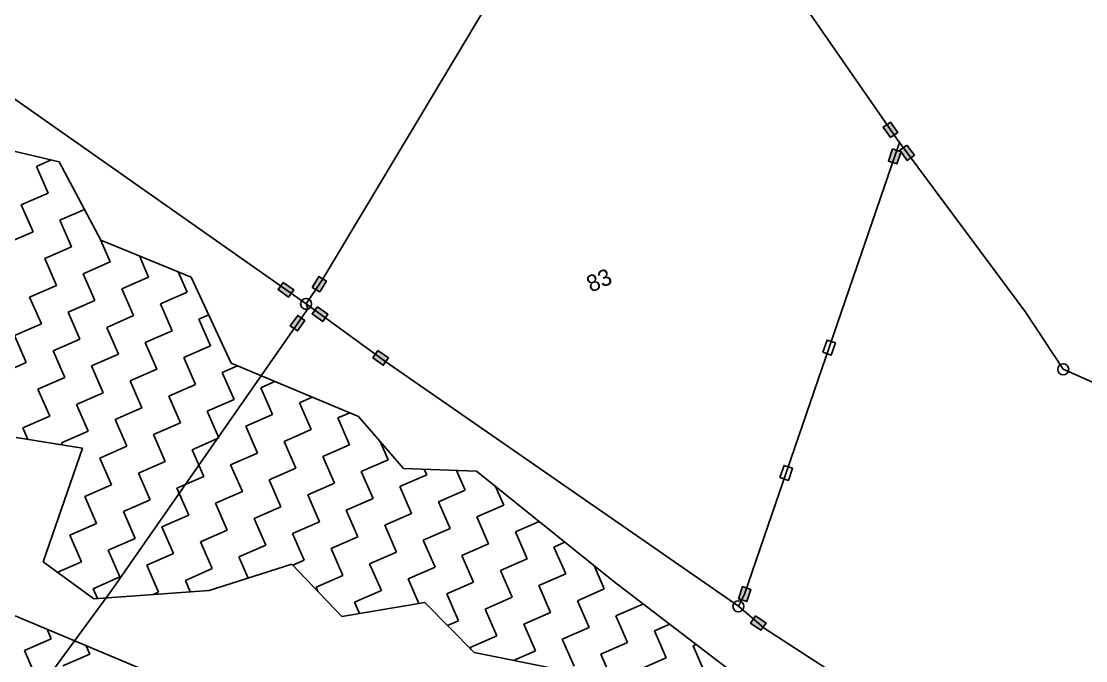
# Model space of a CAD drawing. Header units: metres. Extents: x 317389 to 323374, y 1888575 to 1892651.
# Drawn here: x 321610 to 322212, y 1890988 to 1891350 of the extents above; entities that cross this region are included whole.
import ezdxf

# ---------------------------------------------------------------- set-up
doc = ezdxf.new("R2010")
doc.units = ezdxf.units.M
doc.header["$MEASUREMENT"] = 0
for name, color, linetype in [('POLY_HATCH', 12, 'Continuous'), ('POLY_PARCEL', 6, 'Continuous'), ('TEXT_PARCEL', 7, 'Continuous'), ('V_BOUND_LINE', 7, 'Continuous')]:
    doc.layers.add(name, color=color, linetype=linetype)
doc.styles.add('TEXT_MAP', font='')
doc.styles.get('TEXT_MAP').set_extended_font_data('Kruti Dev 050')

msp = doc.modelspace()

# ---------------------------------------------------------------- hatches: boundary and pattern name
for points in [[(322101.79, 1891292.71), (322097.66, 1891289.85), (322101.8, 1891283.88), (322105.93, 1891286.75)], [(322100.69, 1891270.65), (322105.44, 1891269.02), (322107.8, 1891275.89), (322103.05, 1891277.52)], [(322111.35, 1891270.89), (322115.38, 1891273.89), (322111.05, 1891279.71), (322107.02, 1891276.72)], [(321782.53, 1891202.71), (321778.24, 1891205.32), (321774.46, 1891199.12), (321778.75, 1891196.51)], [(321761.11, 1891193.67), (321763.99, 1891197.78), (321758.05, 1891201.96), (321755.16, 1891197.85)], [(321780.4, 1891179.87), (321783.35, 1891183.94), (321777.48, 1891188.2), (321774.53, 1891184.13)], [(321762.07, 1891177.35), (321766.16, 1891174.44), (321770.37, 1891180.36), (321766.27, 1891183.27)], [(321814.7, 1891155.07), (321817.58, 1891159.19), (321811.63, 1891163.35), (321808.75, 1891159.24)], [(322022.81, 1891028.1), (322018.06, 1891029.73), (322015.7, 1891022.86), (322020.45, 1891021.23)], [(322028.52, 1891004.98), (322031.37, 1891009.11), (322025.4, 1891013.24), (322022.54, 1891009.1)]]:
    msp.add_hatch(color=256).paths.add_polyline_path(points)

# ---------------------------------------------------------------- linework, layer by layer
for points in [[(322101.8, 1891283.88), (322097.66, 1891289.85), (322101.79, 1891292.71), (322105.93, 1891286.75)], [(322107.8, 1891275.89), (322105.44, 1891269.02), (322100.69, 1891270.65), (322103.05, 1891277.52)], [(322111.05, 1891279.71), (322115.38, 1891273.89), (322111.35, 1891270.89), (322107.02, 1891276.72)], [(321774.46, 1891199.12), (321778.24, 1891205.32), (321782.53, 1891202.71), (321778.75, 1891196.51)], [(321758.05, 1891201.96), (321763.99, 1891197.78), (321761.11, 1891193.67), (321755.16, 1891197.85)], [(321777.48, 1891188.2), (321783.35, 1891183.94), (321780.4, 1891179.87), (321774.53, 1891184.13)], [(321770.37, 1891180.36), (321766.16, 1891174.44), (321762.07, 1891177.35), (321766.27, 1891183.27)], [(322063.58, 1891162.45), (322065.94, 1891169.32), (322070.69, 1891167.69), (322068.33, 1891160.82)], [(321811.63, 1891163.35), (321817.58, 1891159.19), (321814.7, 1891155.07), (321808.75, 1891159.24)], [(322039.25, 1891091.5), (322041.6, 1891098.37), (322046.35, 1891096.74), (322044, 1891089.87)], [(322015.7, 1891022.86), (322018.06, 1891029.73), (322022.81, 1891028.1), (322020.45, 1891021.23)], [(322025.4, 1891013.24), (322031.37, 1891009.11), (322028.52, 1891004.98), (322022.54, 1891009.1)]]:
    msp.add_lwpolyline(points, close=True)
for centre in [(321771.05, 1891189.76), (322199.59, 1891152.75), (322015.75, 1891018.6)]:
    msp.add_circle(centre, 3.11)
at = {"layer": 'POLY_HATCH'}
for p, q in [((321599.96, 1891277.53), (321631.2, 1891270.19)), ((321631.2, 1891270.19), (321654.74, 1891225.93)), ((321654.74, 1891225.93), (321705.96, 1891204.95)), ((321705.96, 1891204.95), (321728.69, 1891156.13)), ((321728.69, 1891156.13), (321800.7, 1891126.05)), ((321800.7, 1891126.05), (321826.17, 1891096.61)), ((321644.52, 1891108.17), (321606.88, 1891114.11)), ((321622.16, 1891043.85), (321644.52, 1891108.17)), ((321826.17, 1891096.61), (321867.48, 1891095.08)), ((321867.48, 1891095.08), (321945.26, 1891032.55)), ((321650.95, 1891022.86), (321622.16, 1891043.85)), ((321762.95, 1891042.42), (321716.17, 1891027.57)), ((321791.29, 1891012.84), (321762.95, 1891042.42)), ((321945.26, 1891032.55), (322031.49, 1890966.71)), ((321716.17, 1891027.57), (321650.95, 1891022.86)), ((321838.28, 1891020.78), (321791.29, 1891012.84)), ((321866.1, 1890992.37), (321838.28, 1891020.78)), ((321606.38, 1891013.17), (321683.55, 1890980.67)), ((321912.19, 1890983.13), (321866.1, 1890992.37))]:
    msp.add_line(p, q, dxfattribs=at)
at = {"layer": 'POLY_HATCH', "linetype": 'Continuous'}
for p, q in [((321618.37, 1891267.58), (321626.75, 1891271.24)), ((321625, 1891252.4), (321618.37, 1891267.58)), ((321609.82, 1891245.77), (321625, 1891252.4)), ((321616.45, 1891230.59), (321609.82, 1891245.77)), ((321631.63, 1891237.22), (321645.51, 1891243.28)), ((321638.26, 1891222.04), (321631.63, 1891237.22)), ((321601.27, 1891223.96), (321616.45, 1891230.59)), ((321623.08, 1891215.41), (321638.26, 1891222.04)), ((321660.07, 1891213.49), (321654.17, 1891227.01)), ((321681.88, 1891204.94), (321676.63, 1891216.96)), ((321629.71, 1891200.23), (321623.08, 1891215.41)), ((321644.89, 1891206.86), (321660.07, 1891213.49)), ((321651.52, 1891191.68), (321644.89, 1891206.86)), ((321666.7, 1891198.31), (321681.88, 1891204.94)), ((321703.69, 1891196.4), (321698.65, 1891207.94)), ((321614.53, 1891193.6), (321629.71, 1891200.23)), ((321673.33, 1891183.13), (321666.7, 1891198.31)), ((321621.17, 1891178.42), (321614.53, 1891193.6)), ((321636.35, 1891185.05), (321651.52, 1891191.68)), ((321688.51, 1891189.77), (321703.69, 1891196.4)), ((321695.15, 1891174.59), (321688.51, 1891189.77)), ((321642.98, 1891169.87), (321636.35, 1891185.05)), ((321658.16, 1891176.5), (321673.33, 1891183.13)), ((321710.32, 1891181.22), (321715.87, 1891183.64)), ((321716.96, 1891166.04), (321710.32, 1891181.22)), ((321605.99, 1891171.79), (321621.17, 1891178.42)), ((321664.79, 1891161.32), (321658.16, 1891176.5)), ((321679.97, 1891167.96), (321695.15, 1891174.59)), ((321612.62, 1891156.61), (321605.99, 1891171.79)), ((321627.8, 1891163.24), (321642.98, 1891169.87)), ((321686.6, 1891152.78), (321679.97, 1891167.96)), ((321634.43, 1891148.06), (321627.8, 1891163.24)), ((321701.78, 1891159.41), (321716.96, 1891166.04)), ((321597.44, 1891149.98), (321612.62, 1891156.61)), ((321649.61, 1891154.69), (321664.79, 1891161.32)), ((321708.41, 1891144.23), (321701.78, 1891159.41)), ((321656.24, 1891139.51), (321649.61, 1891154.69)), ((321671.42, 1891146.15), (321686.6, 1891152.78)), ((321723.59, 1891150.86), (321732.24, 1891154.64)), ((321730.22, 1891135.68), (321723.59, 1891150.86)), ((321619.25, 1891141.43), (321634.43, 1891148.06)), ((321678.05, 1891130.97), (321671.42, 1891146.15)), ((321693.23, 1891137.6), (321708.41, 1891144.23)), ((321745.4, 1891142.31), (321753.39, 1891145.81)), ((321625.88, 1891126.25), (321619.25, 1891141.43)), ((321641.06, 1891132.88), (321656.24, 1891139.51)), ((321699.86, 1891122.42), (321693.23, 1891137.6)), ((321752.03, 1891127.13), (321745.4, 1891142.31)), ((321647.69, 1891117.7), (321641.06, 1891132.88)), ((321715.04, 1891129.05), (321730.22, 1891135.68)), ((321767.21, 1891133.77), (321774.54, 1891136.97)), ((321773.84, 1891118.59), (321767.21, 1891133.77)), ((321610.7, 1891119.62), (321625.88, 1891126.25)), ((321662.87, 1891124.33), (321678.05, 1891130.97)), ((321721.67, 1891113.87), (321715.04, 1891129.05)), ((321736.85, 1891120.5), (321752.03, 1891127.13)), ((321789.02, 1891125.22), (321795.69, 1891128.13)), ((321795.65, 1891110.04), (321789.02, 1891125.22)), ((321613.57, 1891113.05), (321610.7, 1891119.62)), ((321669.5, 1891109.16), (321662.87, 1891124.33)), ((321684.68, 1891115.79), (321699.86, 1891122.42)), ((321743.48, 1891105.32), (321736.85, 1891120.5)), ((321632.51, 1891111.07), (321647.69, 1891117.7)), ((321691.31, 1891100.61), (321684.68, 1891115.79)), ((321706.49, 1891107.24), (321721.67, 1891113.87)), ((321758.66, 1891111.95), (321773.84, 1891118.59)), ((321632.99, 1891109.99), (321632.51, 1891111.07)), ((321654.32, 1891102.52), (321669.5, 1891109.16)), ((321713.12, 1891092.06), (321706.49, 1891107.24)), ((321765.29, 1891096.78), (321758.66, 1891111.95)), ((321780.47, 1891103.41), (321795.65, 1891110.04)), ((321817.46, 1891101.49), (321812.89, 1891111.96)), ((321660.95, 1891087.35), (321654.32, 1891102.52)), ((321728.3, 1891098.69), (321743.48, 1891105.32)), ((321787.1, 1891088.23), (321780.47, 1891103.41)), ((321802.28, 1891094.86), (321817.46, 1891101.49)), ((321676.13, 1891093.98), (321691.31, 1891100.61)), ((321734.93, 1891083.51), (321728.3, 1891098.69)), ((321750.11, 1891090.14), (321765.29, 1891096.78)), ((321839.27, 1891092.94), (321837.86, 1891096.18)), ((321861.08, 1891084.4), (321856.23, 1891095.5)), ((321682.77, 1891078.8), (321676.13, 1891093.98)), ((321697.94, 1891085.43), (321713.12, 1891092.06)), ((321756.74, 1891074.97), (321750.11, 1891090.14)), ((321808.91, 1891079.68), (321802.28, 1891094.86)), ((321824.09, 1891086.31), (321839.27, 1891092.94)), ((321645.78, 1891080.71), (321660.95, 1891087.35)), ((321704.58, 1891070.25), (321697.94, 1891085.43)), ((321719.75, 1891076.88), (321734.93, 1891083.51)), ((321771.92, 1891081.6), (321787.1, 1891088.23)), ((321830.72, 1891071.13), (321824.09, 1891086.31)), ((321845.9, 1891077.76), (321861.08, 1891084.4)), ((321882.89, 1891075.85), (321878.28, 1891086.4)), ((321652.41, 1891065.53), (321645.78, 1891080.71)), ((321667.59, 1891072.17), (321682.77, 1891078.8)), ((321778.55, 1891066.42), (321771.92, 1891081.6)), ((321793.73, 1891073.05), (321808.91, 1891079.68)), ((321852.53, 1891062.59), (321845.9, 1891077.76)), ((321674.22, 1891056.99), (321667.59, 1891072.17)), ((321726.39, 1891061.7), (321719.75, 1891076.88)), ((321741.56, 1891068.33), (321756.74, 1891074.97)), ((321800.36, 1891057.87), (321793.73, 1891073.05)), ((321815.54, 1891064.5), (321830.72, 1891071.13)), ((321867.71, 1891069.22), (321882.89, 1891075.85)), ((321637.23, 1891058.9), (321652.41, 1891065.53)), ((321689.4, 1891063.62), (321704.58, 1891070.25)), ((321748.2, 1891053.15), (321741.56, 1891068.33)), ((321763.38, 1891059.79), (321778.55, 1891066.42)), ((321874.34, 1891054.04), (321867.71, 1891069.22)), ((321889.52, 1891060.67), (321902.97, 1891066.55)), ((321696.03, 1891048.44), (321689.4, 1891063.62)), ((321711.21, 1891055.07), (321726.39, 1891061.7)), ((321770.01, 1891044.61), (321763.38, 1891059.79)), ((321822.18, 1891049.32), (321815.54, 1891064.5)), ((321837.35, 1891055.95), (321852.53, 1891062.59)), ((321896.15, 1891045.49), (321889.52, 1891060.67)), ((321643.86, 1891043.72), (321637.23, 1891058.9)), ((321659.04, 1891050.36), (321674.22, 1891056.99)), ((321717.84, 1891039.89), (321711.21, 1891055.07)), ((321733.02, 1891046.52), (321748.2, 1891053.15)), ((321785.19, 1891051.24), (321800.36, 1891057.87)), ((321843.99, 1891040.77), (321837.35, 1891055.95)), ((321859.16, 1891047.41), (321874.34, 1891054.04)), ((321911.33, 1891052.12), (321917.54, 1891054.83)), ((321665.67, 1891035.18), (321659.04, 1891050.36)), ((321680.85, 1891041.81), (321696.03, 1891048.44)), ((321791.82, 1891036.06), (321785.19, 1891051.24)), ((321807, 1891042.69), (321822.18, 1891049.32)), ((321865.8, 1891032.23), (321859.16, 1891047.41)), ((321917.96, 1891036.94), (321911.33, 1891052.12)), ((321630.4, 1891037.84), (321643.86, 1891043.72)), ((321687.48, 1891026.63), (321680.85, 1891041.81)), ((321738.24, 1891034.58), (321733.02, 1891046.52)), ((321763.55, 1891041.79), (321770.01, 1891044.61)), ((321813.63, 1891027.51), (321807, 1891042.69)), ((321880.97, 1891038.86), (321896.15, 1891045.49)), ((321939.77, 1891028.4), (321934.01, 1891041.6)), ((321650.49, 1891028.55), (321665.67, 1891035.18)), ((321702.66, 1891033.26), (321717.84, 1891039.89)), ((321776.64, 1891029.43), (321791.82, 1891036.06)), ((321828.81, 1891034.14), (321843.99, 1891040.77)), ((321887.61, 1891023.68), (321880.97, 1891038.86)), ((321902.79, 1891030.31), (321917.96, 1891036.94)), ((321705.48, 1891026.8), (321702.66, 1891033.26)), ((321777.68, 1891027.03), (321776.64, 1891029.43)), ((321834.9, 1891020.2), (321828.81, 1891034.14)), ((321850.62, 1891025.6), (321865.8, 1891032.23)), ((321909.42, 1891015.13), (321902.79, 1891030.31)), ((321652.91, 1891023), (321650.49, 1891028.55)), ((321684.38, 1891025.28), (321687.48, 1891026.63)), ((321798.45, 1891020.88), (321813.63, 1891027.51)), ((321857.25, 1891010.42), (321850.62, 1891025.6)), ((321872.43, 1891017.05), (321887.61, 1891023.68)), ((321924.6, 1891021.76), (321939.77, 1891028.4)), ((321801.23, 1891014.52), (321798.45, 1891020.88)), ((321879.06, 1891001.87), (321872.43, 1891017.05)), ((321931.23, 1891006.58), (321924.6, 1891021.76)), ((321946.41, 1891013.22), (321961.59, 1891019.85)), ((321961.59, 1891019.85), (321961.43, 1891020.2)), ((321894.24, 1891008.5), (321909.42, 1891015.13)), ((321953.04, 1890998.04), (321946.41, 1891013.22)), ((321626.76, 1891000.1), (321624.36, 1891005.6)), ((321851.07, 1891007.72), (321857.25, 1891010.42)), ((321900.87, 1890993.32), (321894.24, 1891008.5)), ((321916.05, 1890999.95), (321931.23, 1891006.58)), ((321968.22, 1891004.67), (321976.84, 1891008.44)), ((321611.59, 1890993.47), (321626.76, 1891000.1)), ((321863.88, 1890995.24), (321879.06, 1891001.87)), ((321922.68, 1890984.77), (321916.05, 1890999.95)), ((321974.85, 1890989.49), (321968.22, 1891004.67)), ((321618.22, 1890978.29), (321611.59, 1890993.47)), ((321648.57, 1890991.56), (321646.52, 1890996.27)), ((321864.35, 1890994.16), (321863.88, 1890995.24)), ((321888.44, 1890987.89), (321900.87, 1890993.32)), ((321937.86, 1890991.41), (321953.04, 1890998.04)), ((321990.03, 1890996.12), (321991.9, 1890996.94)), ((321996.66, 1890980.94), (321990.03, 1890996.12)), ((321633.4, 1890984.92), (321648.57, 1890991.56)), ((321944.49, 1890976.23), (321937.86, 1890991.41)), ((321959.67, 1890982.86), (321974.85, 1890989.49))]:
    msp.add_line(p, q, dxfattribs=at)
at = {"layer": 'POLY_PARCEL'}
for p, q in [((321780.26, 1891203.57), (321948.34, 1891484.24)), ((321494.97, 1891383.64), (321771.05, 1891189.76)), ((322019.26, 1891025.48), (322106.92, 1891281.06)), ((321771.05, 1891189.76), (321780.26, 1891203.57)), ((321660.85, 1891027.6), (321772.04, 1891187.04)), ((321772.04, 1891187.04), (321771.05, 1891189.76)), ((321771.05, 1891189.76), (321816.2, 1891157.01)), ((321816.2, 1891157.01), (322015.75, 1891018.6)), ((321584.31, 1890923.02), (321660.85, 1891027.6)), ((322015.75, 1891018.6), (322019.26, 1891025.48)), ((322015.75, 1891018.6), (322030.34, 1891006.24)), ((322030.34, 1891006.24), (322065.15, 1890983.59))]:
    msp.add_line(p, q, dxfattribs=at)
at = {"layer": 'V_BOUND_LINE'}
for p, q in [((322105.38, 1891283.13), (322053.62, 1891357.68)), ((322106.92, 1891281.06), (322105.38, 1891283.13)), ((322178.44, 1891184.87), (322106.92, 1891281.06)), ((322199.59, 1891152.75), (322178.44, 1891184.87)), ((322277.61, 1891117.98), (322199.59, 1891152.75))]:
    msp.add_line(p, q, dxfattribs=at)

# ---------------------------------------------------------------- texts
at = {"layer": 'TEXT_PARCEL', "style": 'TEXT_MAP'}
msp.add_text('83', height=9.391, rotation=23.59957, dxfattribs=at).set_placement((321932.32, 1891196.07))

doc.saveas('drawing.dxf')
